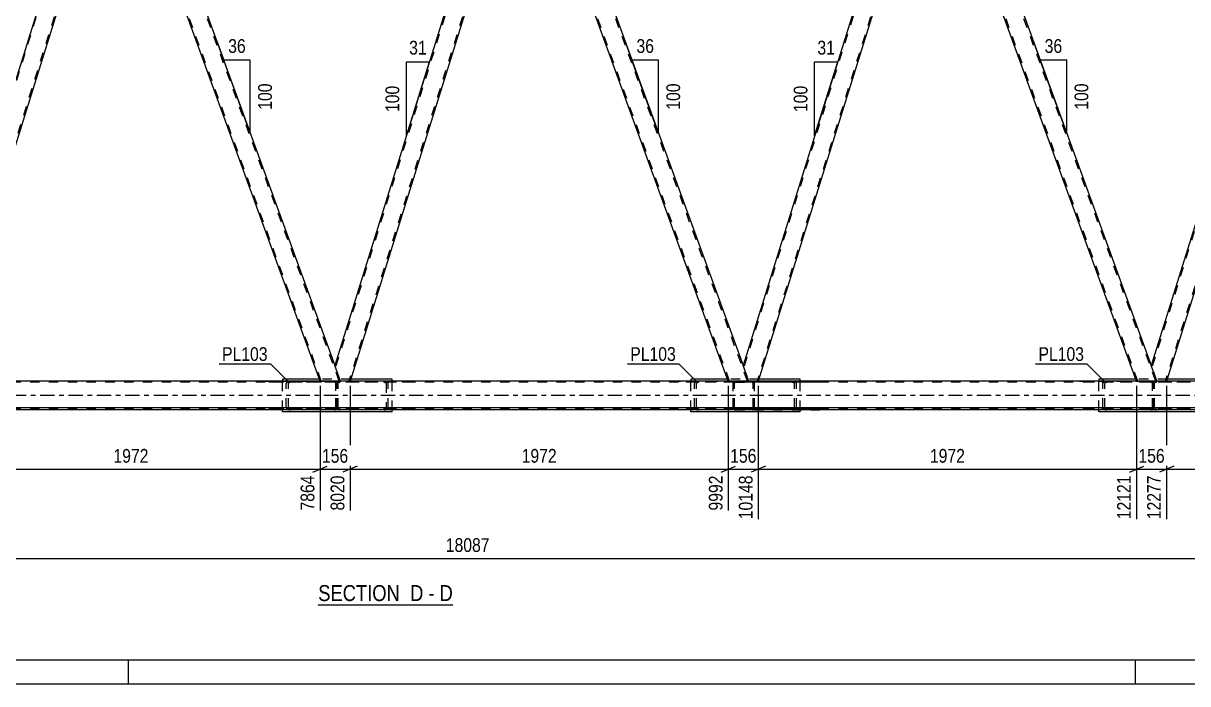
# Model space of a CAD drawing. Header units: millimetres. Extents: x -834 to 355, y -855 to -14.
# Drawn here: x -506.9 to -264, y -855.3 to -717.7 of the extents above; entities that cross this region are included whole.
import ezdxf

# ---------------------------------------------------------------- set-up
doc = ezdxf.new("R2010")
doc.units = ezdxf.units.MM
doc.linetypes.add('DXK_LINE_DOT2', pattern=[3.9198, 1.9599, -1.9599])
doc.linetypes.add('DXK_LINE_DOT3', pattern=[5.9187, 2.979, -0.9799, 0.9799, -0.9799])
doc.styles.add('Arial Narrow', font='ARIALN.TTF', dxfattribs={"height": 0.2})

# ---------------------------------------------------------------- blocks, each defined once
blk = doc.blocks.new('Unknown-570384938-1134')
at = {"color": 5, "linetype": 'Continuous'}
for p, q in [((-828.95, -850.33), (350.05, -850.33)), ((-484.95, -855.33), (-484.95, -850.33)), ((-274.95, -855.33), (-274.95, -850.33)), ((-833.95, -855.33), (355.05, -855.33))]:
    blk.add_line(p, q, dxfattribs=at)
blk = doc.blocks.new('Unknown-570384938-14 - 6664')
at = {"color": 6, "linetype": 'Continuous'}
blk.add_line((-445.37, -838.86), (-417.3, -838.86), dxfattribs=at)
at = {"color": 0, "linetype": 'Continuous'}
blk.add_wipeout([(-427.26, -838.11), (-427.26, -834.61), (-445.37, -834.61), (-445.37, -838.11)], dxfattribs=at)
at = {"color": 7, "linetype": 'Continuous', "style": 'Arial Narrow'}
blk.add_text('SECTION ', height=3.34, dxfattribs=at).set_placement((-445.37, -838.11))
at = {"color": 0, "linetype": 'Continuous'}
blk.add_wipeout([(-423.44, -838.11), (-423.44, -834.61), (-426.21, -834.61), (-426.21, -838.11)], dxfattribs=at)
at = {"color": 7, "linetype": 'Continuous', "style": 'Arial Narrow'}
blk.add_text('D', height=3.34, dxfattribs=at).set_placement((-426.21, -838.11))
at = {"color": 0, "linetype": 'Continuous'}
blk.add_wipeout([(-421.12, -838.11), (-421.12, -834.61), (-422.39, -834.61), (-422.39, -838.11)], dxfattribs=at)
at = {"color": 7, "linetype": 'Continuous', "style": 'Arial Narrow'}
blk.add_text('-', height=3.34, dxfattribs=at).set_placement((-422.39, -838.11))
at = {"color": 0, "linetype": 'Continuous'}
blk.add_wipeout([(-417.3, -838.11), (-417.3, -834.61), (-420.07, -834.61), (-420.07, -838.11)], dxfattribs=at)
at = {"color": 7, "linetype": 'Continuous', "style": 'Arial Narrow'}
blk.add_text('D', height=3.34, dxfattribs=at).set_placement((-420.07, -838.11))
blk = doc.blocks.new('Part-570384938-7051 - 6664')
at = {"color": 7, "linetype": 'DXK_LINE_DOT2'}
for p, q in [((-358.78, -792.55), (-358.82, -792.73)), ((-358.82, -797.77), (-358.82, -792.73)), ((-358.78, -792.54), (-358.78, -792.55)), ((-358.58, -792.73), (-358.56, -792.64)), ((-358.58, -797.77), (-358.58, -792.73)), ((-358.56, -792.64), (-358.51, -792.56)), ((-358.34, -792.25), (-358.52, -792.29)), ((-358.51, -792.56), (-358.43, -792.51)), ((-358.43, -792.51), (-358.34, -792.49)), ((-354.9, -792.25), (-358.34, -792.25)), ((-358.34, -792.49), (-354.9, -792.49)), ((-354.71, -792.29), (-354.9, -792.25)), ((-354.9, -792.49), (-354.81, -792.51)), ((-354.81, -792.51), (-354.73, -792.56)), ((-354.73, -792.56), (-354.68, -792.64)), ((-354.68, -792.64), (-354.66, -792.73)), ((-354.66, -797.77), (-354.66, -792.73)), ((-354.45, -792.55), (-354.45, -792.54)), ((-354.42, -792.73), (-354.45, -792.55)), ((-354.42, -797.77), (-354.42, -792.73)), ((-358.82, -797.77), (-358.82, -797.77)), ((-358.82, -797.77), (-358.78, -797.95)), ((-358.56, -797.86), (-358.58, -797.77)), ((-358.51, -797.94), (-358.56, -797.86)), ((-358.52, -798.21), (-358.34, -798.25)), ((-358.43, -797.99), (-358.51, -797.94)), ((-358.34, -798.01), (-358.43, -797.99)), ((-358.34, -798.01), (-354.9, -798.01)), ((-358.34, -798.25), (-354.9, -798.25)), ((-354.81, -797.99), (-354.9, -798.01)), ((-354.9, -798.25), (-354.71, -798.21)), ((-354.73, -797.94), (-354.81, -797.99)), ((-354.68, -797.86), (-354.73, -797.94)), ((-354.66, -797.77), (-354.68, -797.86)), ((-354.45, -797.95), (-354.42, -797.77)), ((-354.42, -797.77), (-354.42, -797.77))]:
    blk.add_line(p, q, dxfattribs=at)
for centre, start, end in [((-358.34, -792.73), 112.5, 157.5), ((-354.9, -792.73), 22.5, 67.5), ((-358.34, -797.77), 202.5, 247.5), ((-354.9, -797.77), 292.5, 337.5)]:
    blk.add_arc(centre, 0.48, start, end, dxfattribs=at)
blk = doc.blocks.new('Part-570384938-6758 - 6664')
at = {"color": 7, "linetype": 'DXK_LINE_DOT2'}
for p, q in [((-80.16, -792.49), (-759.54, -792.49)), ((-80.16, -798.01), (-759.54, -798.01))]:
    blk.add_line(p, q, dxfattribs=at)
at = {"color": 2, "linetype": 'Continuous'}
for p, q in [((-80.16, -792.25), (-755.54, -792.25)), ((-80.16, -798.25), (-755.54, -798.25))]:
    blk.add_line(p, q, dxfattribs=at)
at = {"color": 7, "linetype": 'DXK_LINE_DOT3'}
blk.add_line((-80.16, -795.25), (-759.54, -795.25), dxfattribs=at)
blk = doc.blocks.new('Part-570384938-6950 - 6664')
at = {"color": 2, "linetype": 'Continuous'}
for p, q in [((-274.86, -791.85), (-282.56, -791.85)), ((-282.56, -791.85), (-282.56, -792.25)), ((-259.7, -791.85), (-268.34, -791.85)), ((-259.7, -792.25), (-259.7, -791.85)), ((-282.56, -798.65), (-282.56, -798.25)), ((-259.7, -798.65), (-282.56, -798.65)), ((-259.7, -798.65), (-259.7, -798.25))]:
    blk.add_line(p, q, dxfattribs=at)
at = {"color": 7, "linetype": 'DXK_LINE_DOT2'}
for p, q in [((-282.56, -798.25), (-282.56, -792.25)), ((-268.34, -791.85), (-274.86, -791.85)), ((-259.7, -798.25), (-259.7, -792.25))]:
    blk.add_line(p, q, dxfattribs=at)
blk = doc.blocks.new('Part-570384938-6967 - 6664')
at = {"color": 2, "linetype": 'Continuous'}
for p, q in [((-405.21, -671.25), (-441.91, -789)), ((-403.89, -671.25), (-405.21, -671.25)), ((-403.89, -671.25), (-402.61, -674.76)), ((-402.34, -675.5), (-402.61, -674.76)), ((-402.34, -675.5), (-438.73, -792.25)), ((-440.73, -792.25), (-441.91, -789))]:
    blk.add_line(p, q, dxfattribs=at)
at = {"color": 7, "linetype": 'DXK_LINE_DOT2'}
for p, q in [((-404.96, -671.25), (-441.77, -789.37)), ((-402.34, -675.5), (-402.51, -675.04)), ((-402.48, -675.13), (-438.98, -792.25)), ((-438.73, -792.25), (-440.73, -792.25))]:
    blk.add_line(p, q, dxfattribs=at)
blk = doc.blocks.new('Part-570384938-6972 - 6664')
at = {"color": 2, "linetype": 'Continuous'}
for p, q in [((-489.02, -671.25), (-484.77, -671.25)), ((-484.77, -671.25), (-441.91, -789)), ((-444.98, -792.25), (-487.48, -675.5))]:
    blk.add_line(p, q, dxfattribs=at)
at = {"color": 7, "linetype": 'DXK_LINE_DOT2'}
for p, q in [((-487.48, -675.5), (-489.02, -671.25)), ((-444.73, -792.25), (-488.77, -671.25)), ((-488.77, -671.25), (-488.75, -671.25)), ((-440.98, -792.25), (-485.02, -671.25)), ((-440.73, -792.25), (-441.91, -789)), ((-444.98, -792.25), (-440.73, -792.25))]:
    blk.add_line(p, q, dxfattribs=at)
blk = doc.blocks.new('Part-570384938-6977 - 6664')
at = {"color": 2, "linetype": 'Continuous'}
for p, q in [((-490.34, -671.25), (-527.04, -789)), ((-490.34, -671.25), (-489.02, -671.25)), ((-489.02, -671.25), (-487.48, -675.5)), ((-487.48, -675.5), (-523.87, -792.25)), ((-525.86, -792.25), (-527.04, -789))]:
    blk.add_line(p, q, dxfattribs=at)
at = {"color": 7, "linetype": 'DXK_LINE_DOT2'}
for p, q in [((-526.91, -789.37), (-490.09, -671.25)), ((-487.61, -675.13), (-524.12, -792.25)), ((-523.87, -792.25), (-525.86, -792.25))]:
    blk.add_line(p, q, dxfattribs=at)
blk = doc.blocks.new('Part-570384938-6985 - 6664')
at = {"color": 7, "linetype": 'DXK_LINE_DOT2'}
for p, q in [((-354.42, -798.25), (-354.42, -792.25)), ((-340.75, -792.25), (-354.42, -792.25)), ((-340.75, -792.49), (-354.42, -792.49)), ((-346.18, -792.29), (-346.51, -792.25)), ((-346.51, -792.49), (-346.34, -792.51)), ((-346.11, -792.64), (-346.07, -792.73)), ((-346.07, -797.77), (-346.07, -792.73)), ((-345.64, -792.73), (-345.7, -792.55)), ((-345.64, -797.77), (-345.64, -792.73)), ((-340.75, -798.01), (-354.42, -798.01)), ((-354.42, -798.25), (-340.75, -798.25)), ((-346.34, -797.99), (-346.51, -798.01)), ((-346.51, -798.25), (-346.18, -798.22)), ((-346.07, -797.77), (-346.11, -797.86)), ((-345.7, -797.96), (-345.64, -797.77))]:
    blk.add_line(p, q, dxfattribs=at)
for centre, radius, start, end in [((-346.41, -792.91), 0.409, 41.9363, 80.4819), ((-346.31, -793.09), 0.817, 41.9363, 80.4819), ((-346.41, -797.59), 0.409, 279.5182, 318.0638), ((-346.31, -797.41), 0.817, 279.5182, 318.0638)]:
    blk.add_arc(centre, radius, start, end, dxfattribs=at)
blk = doc.blocks.new('Part-570384938-7001 - 6664')
at = {"color": 2, "linetype": 'Continuous'}
for p, q in [((-403.89, -671.25), (-399.63, -671.25)), ((-399.63, -671.25), (-356.78, -789)), ((-359.85, -792.25), (-402.34, -675.5))]:
    blk.add_line(p, q, dxfattribs=at)
at = {"color": 7, "linetype": 'DXK_LINE_DOT2'}
for p, q in [((-402.34, -675.5), (-403.89, -671.25)), ((-359.59, -792.25), (-403.63, -671.25)), ((-355.85, -792.25), (-399.89, -671.25)), ((-355.59, -792.25), (-356.78, -789)), ((-359.85, -792.25), (-355.59, -792.25))]:
    blk.add_line(p, q, dxfattribs=at)
blk = doc.blocks.new('Part-570384938-7011 - 6664')
at = {"color": 2, "linetype": 'Continuous'}
for p, q in [((-359.99, -791.85), (-367.69, -791.85)), ((-367.69, -791.85), (-367.69, -792.25)), ((-344.84, -791.85), (-353.47, -791.85)), ((-344.84, -792.25), (-344.84, -791.85)), ((-367.69, -798.65), (-367.69, -798.25)), ((-344.84, -798.65), (-367.69, -798.65)), ((-344.84, -798.65), (-344.84, -798.25))]:
    blk.add_line(p, q, dxfattribs=at)
at = {"color": 7, "linetype": 'DXK_LINE_DOT2'}
for p, q in [((-367.69, -798.25), (-367.69, -792.25)), ((-353.47, -791.85), (-359.99, -791.85)), ((-344.84, -798.25), (-344.84, -792.25))]:
    blk.add_line(p, q, dxfattribs=at)
blk = doc.blocks.new('Part-570384938-7019 - 6664')
at = {"color": 2, "linetype": 'Continuous'}
for p, q in [((-320.07, -671.25), (-356.78, -789)), ((-318.76, -671.25), (-320.07, -671.25)), ((-318.76, -671.25), (-317.48, -674.76)), ((-317.21, -675.5), (-317.48, -674.76)), ((-317.21, -675.5), (-353.6, -792.25)), ((-355.59, -792.25), (-356.78, -789))]:
    blk.add_line(p, q, dxfattribs=at)
at = {"color": 7, "linetype": 'DXK_LINE_DOT2'}
for p, q in [((-319.82, -671.25), (-356.64, -789.37)), ((-317.21, -675.5), (-317.38, -675.04)), ((-317.34, -675.13), (-353.85, -792.25)), ((-353.6, -792.25), (-355.59, -792.25))]:
    blk.add_line(p, q, dxfattribs=at)
blk = doc.blocks.new('Part-570384938-7072 - 6664')
at = {"color": 7, "linetype": 'DXK_LINE_DOT2'}
for p, q in [((-371.78, -792.25), (-358.82, -792.25)), ((-358.82, -792.49), (-371.78, -792.49)), ((-366.83, -792.55), (-366.89, -792.73)), ((-366.89, -797.77), (-366.89, -792.73)), ((-366.46, -792.73), (-366.42, -792.64)), ((-366.46, -797.77), (-366.46, -792.73)), ((-366.02, -792.25), (-366.35, -792.29)), ((-366.19, -792.51), (-366.02, -792.49)), ((-358.82, -798.25), (-358.82, -792.25)), ((-358.82, -798.01), (-371.78, -798.01)), ((-358.82, -798.25), (-371.78, -798.25)), ((-366.89, -797.77), (-366.83, -797.96)), ((-366.42, -797.86), (-366.46, -797.77)), ((-366.35, -798.22), (-366.02, -798.25)), ((-366.02, -798.01), (-366.19, -797.99))]:
    blk.add_line(p, q, dxfattribs=at)
for centre, radius, start, end in [((-366.22, -793.09), 0.817, 99.5182, 138.0638), ((-366.12, -792.91), 0.409, 99.5182, 138.0638), ((-366.22, -797.41), 0.817, 221.9363, 260.4819), ((-366.12, -797.59), 0.409, 221.9363, 260.4819)]:
    blk.add_arc(centre, radius, start, end, dxfattribs=at)
blk = doc.blocks.new('Part-570384938-7073 - 6664')
at = {"color": 7, "linetype": 'DXK_LINE_DOT2'}
for p, q in [((-441.62, -792.55), (-441.69, -792.73)), ((-441.69, -797.77), (-441.69, -792.73)), ((-441.25, -792.73), (-441.22, -792.64)), ((-441.25, -797.77), (-441.25, -792.73)), ((-440.81, -792.25), (-441.15, -792.29)), ((-440.98, -792.51), (-440.81, -792.49)), ((-425.88, -792.25), (-440.81, -792.25)), ((-425.88, -792.49), (-440.81, -792.49)), ((-431.31, -792.29), (-431.64, -792.25)), ((-431.64, -792.49), (-431.48, -792.51)), ((-431.24, -792.64), (-431.21, -792.73)), ((-431.21, -792.73), (-431.21, -797.77)), ((-430.77, -792.73), (-430.84, -792.55)), ((-430.77, -797.77), (-430.77, -792.73)), ((-441.69, -797.77), (-441.62, -797.96)), ((-441.22, -797.86), (-441.25, -797.77)), ((-441.15, -798.22), (-440.81, -798.25)), ((-440.81, -798.01), (-440.98, -797.99)), ((-425.88, -798.01), (-440.81, -798.01)), ((-425.88, -798.25), (-440.81, -798.25)), ((-431.48, -797.99), (-431.64, -798.01)), ((-431.64, -798.25), (-431.31, -798.22)), ((-431.21, -797.77), (-431.24, -797.86)), ((-430.84, -797.96), (-430.77, -797.77))]:
    blk.add_line(p, q, dxfattribs=at)
for centre, radius, start, end in [((-441.01, -793.09), 0.817, 99.5182, 138.0638), ((-440.91, -792.91), 0.409, 99.5182, 138.0638), ((-431.54, -792.91), 0.409, 41.9363, 80.4819), ((-431.44, -793.09), 0.817, 41.9363, 80.4819), ((-441.01, -797.41), 0.817, 221.9363, 260.4819), ((-440.91, -797.59), 0.409, 221.9363, 260.4819), ((-431.54, -797.59), 0.409, 279.5182, 318.0638), ((-431.44, -797.41), 0.817, 279.5182, 318.0638)]:
    blk.add_arc(centre, radius, start, end, dxfattribs=at)
blk = doc.blocks.new('Part-570384938-7074 - 6664')
at = {"color": 7, "linetype": 'DXK_LINE_DOT2'}
for p, q in [((-286.65, -792.25), (-271.71, -792.25)), ((-271.71, -792.49), (-286.65, -792.49)), ((-281.69, -792.55), (-281.76, -792.73)), ((-281.76, -797.77), (-281.76, -792.73)), ((-281.32, -792.73), (-281.29, -792.64)), ((-281.32, -797.77), (-281.32, -792.73)), ((-280.89, -792.25), (-281.22, -792.29)), ((-281.05, -792.51), (-280.89, -792.49)), ((-271.71, -792.25), (-271.42, -792.28)), ((-271.71, -792.49), (-271.55, -792.51)), ((-271.55, -792.51), (-271.41, -792.56)), ((-271.42, -798.22), (-271.42, -792.28)), ((-271.4, -792.29), (-271.42, -792.28)), ((-271.41, -797.94), (-271.41, -792.56)), ((-271.41, -792.56), (-271.37, -792.64)), ((-271.26, -792.39), (-271.4, -792.29)), ((-271.37, -792.64), (-271.35, -792.73)), ((-271.35, -797.77), (-271.35, -792.73)), ((-271.16, -792.55), (-271.26, -792.39)), ((-271.13, -792.73), (-271.16, -792.55)), ((-271.13, -797.77), (-271.13, -792.73)), ((-271.71, -798.01), (-286.65, -798.01)), ((-271.71, -798.25), (-286.65, -798.25)), ((-281.76, -797.77), (-281.69, -797.96)), ((-281.29, -797.86), (-281.32, -797.77)), ((-281.22, -798.22), (-280.89, -798.25)), ((-280.89, -798.01), (-281.05, -797.99)), ((-271.55, -797.99), (-271.71, -798.01)), ((-271.71, -798.25), (-271.42, -798.22)), ((-271.41, -797.94), (-271.55, -797.99)), ((-271.42, -798.22), (-271.4, -798.22)), ((-271.37, -797.86), (-271.41, -797.94)), ((-271.4, -798.22), (-271.26, -798.11)), ((-271.35, -797.77), (-271.37, -797.86)), ((-271.26, -798.11), (-271.16, -797.96)), ((-271.16, -797.96), (-271.13, -797.77))]:
    blk.add_line(p, q, dxfattribs=at)
for centre, radius, start, end in [((-281.09, -793.09), 0.817, 99.5182, 138.0638), ((-280.99, -792.91), 0.409, 99.5182, 138.0638), ((-281.09, -797.41), 0.817, 221.9363, 260.4819), ((-280.99, -797.59), 0.409, 221.9363, 260.4819)]:
    blk.add_arc(centre, radius, start, end, dxfattribs=at)
blk = doc.blocks.new('Part-570384938-7075 - 6664')
at = {"color": 7, "linetype": 'DXK_LINE_DOT2'}
for p, q in [((-271.35, -792.55), (-271.42, -792.73)), ((-271.42, -797.77), (-271.42, -792.73)), ((-270.98, -792.73), (-270.95, -792.64)), ((-270.98, -797.77), (-270.98, -792.73)), ((-270.55, -792.25), (-270.88, -792.29)), ((-270.71, -792.51), (-270.55, -792.49)), ((-255.61, -792.25), (-270.55, -792.25)), ((-255.61, -792.49), (-270.55, -792.49)), ((-261.04, -792.29), (-261.38, -792.25)), ((-261.38, -792.49), (-261.21, -792.51)), ((-260.97, -792.64), (-260.94, -792.73)), ((-260.94, -792.73), (-260.94, -797.77)), ((-260.5, -792.73), (-260.57, -792.55)), ((-260.5, -797.77), (-260.5, -792.73)), ((-271.42, -797.77), (-271.35, -797.96)), ((-270.95, -797.86), (-270.98, -797.77)), ((-270.88, -798.22), (-270.55, -798.25)), ((-270.55, -798.01), (-270.71, -797.99)), ((-255.61, -798.01), (-270.55, -798.01)), ((-255.61, -798.25), (-270.55, -798.25)), ((-261.21, -797.99), (-261.38, -798.01)), ((-261.38, -798.25), (-261.04, -798.22)), ((-260.94, -797.77), (-260.97, -797.86)), ((-260.57, -797.96), (-260.5, -797.77))]:
    blk.add_line(p, q, dxfattribs=at)
for centre, radius, start, end in [((-270.75, -793.09), 0.817, 99.5182, 138.0638), ((-270.65, -792.91), 0.409, 99.5182, 138.0638), ((-261.28, -792.91), 0.409, 41.9363, 80.4819), ((-261.18, -793.09), 0.817, 41.9363, 80.4819), ((-270.75, -797.41), 0.817, 221.9363, 260.4819), ((-270.65, -797.59), 0.409, 221.9363, 260.4819), ((-261.28, -797.59), 0.409, 279.5182, 318.0638), ((-261.18, -797.41), 0.817, 279.5182, 318.0638)]:
    blk.add_arc(centre, radius, start, end, dxfattribs=at)
blk = doc.blocks.new('Part-570384938-7167 - 6664')
at = {"color": 7, "linetype": 'DXK_LINE_DOT2'}
for p, q in [((-456.92, -792.25), (-441.98, -792.25)), ((-441.98, -792.49), (-456.92, -792.49)), ((-451.96, -792.55), (-452.03, -792.73)), ((-452.03, -797.77), (-452.03, -792.73)), ((-451.59, -792.73), (-451.56, -792.64)), ((-451.59, -797.77), (-451.59, -792.73)), ((-451.15, -792.25), (-451.49, -792.29)), ((-451.32, -792.51), (-451.15, -792.49)), ((-441.98, -792.25), (-441.69, -792.28)), ((-441.98, -792.49), (-441.82, -792.51)), ((-441.82, -792.51), (-441.67, -792.56)), ((-441.69, -798.22), (-441.69, -792.28)), ((-441.67, -792.29), (-441.69, -792.28)), ((-441.53, -792.39), (-441.67, -792.29)), ((-441.67, -797.94), (-441.67, -792.56)), ((-441.67, -792.56), (-441.63, -792.64)), ((-441.63, -792.64), (-441.62, -792.73)), ((-441.62, -797.77), (-441.62, -792.73)), ((-441.43, -792.55), (-441.53, -792.39)), ((-441.4, -792.73), (-441.43, -792.55)), ((-441.4, -797.77), (-441.4, -792.73)), ((-441.98, -798.01), (-456.92, -798.01)), ((-441.98, -798.25), (-456.92, -798.25)), ((-452.03, -797.77), (-451.96, -797.96)), ((-451.56, -797.86), (-451.59, -797.77)), ((-451.49, -798.22), (-451.15, -798.25)), ((-451.15, -798.01), (-451.32, -797.99)), ((-441.82, -797.99), (-441.98, -798.01)), ((-441.98, -798.25), (-441.69, -798.22)), ((-441.67, -797.94), (-441.82, -797.99)), ((-441.69, -798.22), (-441.67, -798.22)), ((-441.63, -797.86), (-441.67, -797.94)), ((-441.67, -798.22), (-441.53, -798.11)), ((-441.62, -797.77), (-441.63, -797.86)), ((-441.53, -798.11), (-441.43, -797.96)), ((-441.43, -797.96), (-441.4, -797.77))]:
    blk.add_line(p, q, dxfattribs=at)
for centre, radius, start, end in [((-451.35, -793.09), 0.817, 99.5182, 138.0638), ((-451.25, -792.91), 0.409, 99.5182, 138.0638), ((-451.35, -797.41), 0.817, 221.9363, 260.4819), ((-451.25, -797.59), 0.409, 221.9363, 260.4819)]:
    blk.add_arc(centre, radius, start, end, dxfattribs=at)
blk = doc.blocks.new('Part-570384938-7178 - 6664')
at = {"color": 2, "linetype": 'Continuous'}
for p, q in [((-445.13, -791.85), (-452.83, -791.85)), ((-452.83, -791.85), (-452.83, -792.25)), ((-429.97, -791.85), (-438.61, -791.85)), ((-429.97, -792.25), (-429.97, -791.85)), ((-452.83, -798.65), (-452.83, -798.25)), ((-429.97, -798.65), (-452.83, -798.65)), ((-429.97, -798.65), (-429.97, -798.25))]:
    blk.add_line(p, q, dxfattribs=at)
at = {"color": 7, "linetype": 'DXK_LINE_DOT2'}
for p, q in [((-452.83, -798.25), (-452.83, -792.25)), ((-438.61, -791.85), (-445.13, -791.85)), ((-429.97, -798.25), (-429.97, -792.25))]:
    blk.add_line(p, q, dxfattribs=at)
blk = doc.blocks.new('Part-570384938-7239 - 6664')
at = {"color": 2, "linetype": 'Continuous'}
for p, q in [((-318.76, -671.25), (-314.5, -671.25)), ((-314.5, -671.25), (-271.64, -789)), ((-274.72, -792.25), (-317.21, -675.5))]:
    blk.add_line(p, q, dxfattribs=at)
at = {"color": 7, "linetype": 'DXK_LINE_DOT2'}
for p, q in [((-317.21, -675.5), (-318.76, -671.25)), ((-274.46, -792.25), (-318.5, -671.25)), ((-270.71, -792.25), (-314.75, -671.25)), ((-270.46, -792.25), (-271.64, -789)), ((-274.72, -792.25), (-270.46, -792.25))]:
    blk.add_line(p, q, dxfattribs=at)
blk = doc.blocks.new('Part-570384938-7273 - 6664')
at = {"color": 2, "linetype": 'Continuous'}
for p, q in [((-234.94, -671.25), (-271.64, -789)), ((-233.62, -671.25), (-234.94, -671.25)), ((-233.62, -671.25), (-232.35, -674.76)), ((-232.07, -675.5), (-232.35, -674.76)), ((-232.07, -675.5), (-268.46, -792.25)), ((-270.46, -792.25), (-271.64, -789))]:
    blk.add_line(p, q, dxfattribs=at)
at = {"color": 7, "linetype": 'DXK_LINE_DOT2'}
for p, q in [((-234.69, -671.25), (-271.51, -789.37)), ((-232.07, -675.5), (-232.24, -675.04)), ((-232.21, -675.13), (-268.72, -792.25)), ((-268.46, -792.25), (-270.46, -792.25))]:
    blk.add_line(p, q, dxfattribs=at)
blk = doc.blocks.new('StraightDimension-570384938-8050 - 6664')
at = {"color": 7, "linetype": 'Continuous'}
blk.add_line((-734.86, -797.73), (-202.29, -797.73), dxfattribs=at)
blk = doc.blocks.new('AngleDimension-570384938-53477 - 6664')
at = {"color": 7, "linetype": 'Continuous'}
for p, q in [((-341.86, -725.67), (-337.04, -725.67)), ((-341.86, -741.14), (-337.04, -725.67)), ((-341.86, -741.14), (-341.86, -725.67)), ((-336.79, -724.87), (-337.04, -725.67))]:
    blk.add_line(p, q, dxfattribs=at)
at = {"color": 0}
for points in [[(-337.02, -724.77), (-337.02, -720.57), (-341.87, -720.57), (-341.87, -724.77)], [(-342.76, -730.06), (-346.96, -730.06), (-346.96, -736.75), (-342.76, -736.75)]]:
    blk.add_wipeout(points, dxfattribs=at)
at = {"color": 3, "style": 'Arial Narrow'}
blk.add_text('31', height=2.863, dxfattribs=at).set_placement((-341.27, -724.17))
blk.add_text('100', height=2.863, rotation=90.0002, dxfattribs=at).set_placement((-343.36, -736.15))
blk = doc.blocks.new('AngleDimension-570384938-53359 - 6664')
at = {"color": 7, "linetype": 'Continuous'}
for p, q in [((-466.61, -721.14), (-465.09, -725.32)), ((-459.55, -725.32), (-465.09, -725.32)), ((-459.55, -740.54), (-465.09, -725.32)), ((-459.55, -740.54), (-459.55, -725.32))]:
    blk.add_line(p, q, dxfattribs=at)
at = {"color": 0}
for points in [[(-459.89, -724.42), (-459.89, -720.22), (-464.75, -720.22), (-464.75, -724.42)], [(-454.45, -729.59), (-458.65, -729.59), (-458.65, -736.27), (-454.45, -736.27)]]:
    blk.add_wipeout(points, dxfattribs=at)
at = {"color": 3, "style": 'Arial Narrow'}
blk.add_text('36', height=2.863, dxfattribs=at).set_placement((-464.15, -723.82))
blk.add_text('100', height=2.863, rotation=90.0002, dxfattribs=at).set_placement((-455.05, -735.67))
blk = doc.blocks.new('StraightDimension-570384938-56391 - 6664')
at = {"color": 7, "linetype": 'Continuous'}
blk.add_line((-760.34, -829.21), (-68.06, -829.21), dxfattribs=at)
at = {"color": 0}
blk.add_wipeout([(-409.03, -828.46), (-409.03, -824.26), (-419.37, -824.26), (-419.37, -828.46)], dxfattribs=at)
at = {"color": 3, "style": 'Arial Narrow'}
blk.add_text('18087', height=2.863, dxfattribs=at).set_placement((-418.77, -827.86))
blk = doc.blocks.new('StraightDimension-570384938-58141 - 6664')
at = {"color": 7, "linetype": 'Continuous'}
for p, q in [((-359.85, -793.25), (-359.85, -819.23)), ((-353.6, -793.25), (-353.6, -821.05)), ((-361.35, -811.21), (-358.35, -810.01)), ((-359.85, -810.61), (-353.6, -810.61)), ((-352.1, -810.01), (-355.1, -811.21))]:
    blk.add_line(p, q, dxfattribs=at)
at = {"color": 0}
blk.add_wipeout([(-353.38, -809.86), (-353.38, -805.66), (-360.07, -805.66), (-360.07, -809.86)], dxfattribs=at)
at = {"color": 0, "linetype": 'Continuous'}
blk.add_wipeout([(-354.2, -811.31), (-358.4, -811.31), (-358.4, -821.65), (-354.2, -821.65)], dxfattribs=at)
at = {"color": 3, "style": 'Arial Narrow'}
blk.add_text('156', height=2.863, dxfattribs=at).set_placement((-359.47, -809.26))
at = {"color": 3, "linetype": 'Continuous', "style": 'Arial Narrow'}
blk.add_text('10148', height=2.863, rotation=90.0002, dxfattribs=at).set_placement((-354.8, -821.05))
blk = doc.blocks.new('AngleDimension-570384938-53375 - 6664')
at = {"color": 7, "linetype": 'Continuous'}
for p, q in [((-381.48, -721.14), (-379.95, -725.32)), ((-374.41, -725.32), (-379.95, -725.32)), ((-374.41, -740.54), (-379.95, -725.32)), ((-374.41, -740.54), (-374.41, -725.32))]:
    blk.add_line(p, q, dxfattribs=at)
at = {"color": 0}
for points in [[(-374.76, -724.42), (-374.76, -720.22), (-379.61, -720.22), (-379.61, -724.42)], [(-369.31, -729.59), (-373.51, -729.59), (-373.51, -736.27), (-369.31, -736.27)]]:
    blk.add_wipeout(points, dxfattribs=at)
at = {"color": 3, "style": 'Arial Narrow'}
blk.add_text('36', height=2.863, dxfattribs=at).set_placement((-379.01, -723.82))
blk.add_text('100', height=2.863, rotation=90.0002, dxfattribs=at).set_placement((-369.91, -735.67))
blk = doc.blocks.new('AngleDimension-570384938-53391 - 6664')
at = {"color": 7, "linetype": 'Continuous'}
for p, q in [((-296.34, -721.14), (-294.82, -725.32)), ((-289.28, -725.32), (-294.82, -725.32)), ((-289.28, -740.54), (-294.82, -725.32)), ((-289.28, -740.54), (-289.28, -725.32))]:
    blk.add_line(p, q, dxfattribs=at)
at = {"color": 0}
for points in [[(-289.62, -724.42), (-289.62, -720.22), (-294.48, -720.22), (-294.48, -724.42)], [(-284.18, -729.59), (-288.38, -729.59), (-288.38, -736.27), (-284.18, -736.27)]]:
    blk.add_wipeout(points, dxfattribs=at)
at = {"color": 3, "style": 'Arial Narrow'}
blk.add_text('36', height=2.863, dxfattribs=at).set_placement((-293.88, -723.82))
blk.add_text('100', height=2.863, rotation=90.0002, dxfattribs=at).set_placement((-284.78, -735.67))
blk = doc.blocks.new('AngleDimension-570384938-53491 - 6664')
at = {"color": 7, "linetype": 'Continuous'}
for p, q in [((-426.99, -725.67), (-422.17, -725.67)), ((-426.99, -741.14), (-422.17, -725.67)), ((-426.99, -741.14), (-426.99, -725.67)), ((-421.92, -724.87), (-422.17, -725.67))]:
    blk.add_line(p, q, dxfattribs=at)
at = {"color": 0}
for points in [[(-422.15, -724.77), (-422.15, -720.57), (-427.01, -720.57), (-427.01, -724.77)], [(-427.89, -730.06), (-432.09, -730.06), (-432.09, -736.75), (-427.89, -736.75)]]:
    blk.add_wipeout(points, dxfattribs=at)
at = {"color": 3, "style": 'Arial Narrow'}
blk.add_text('31', height=2.863, dxfattribs=at).set_placement((-426.41, -724.17))
blk.add_text('100', height=2.863, rotation=90.0002, dxfattribs=at).set_placement((-428.49, -736.15))
blk = doc.blocks.new('StraightDimension-570384938-58138 - 6664')
at = {"color": 7, "linetype": 'Continuous'}
for p, q in [((-268.46, -793.25), (-268.46, -821.05)), ((-189.58, -793.25), (-189.58, -821.05)), ((-266.96, -810.01), (-269.96, -811.21)), ((-268.46, -810.61), (-189.58, -810.61)), ((-191.08, -811.21), (-188.08, -810.01))]:
    blk.add_line(p, q, dxfattribs=at)
at = {"color": 0}
blk.add_wipeout([(-224.77, -809.86), (-224.77, -805.66), (-233.28, -805.66), (-233.28, -809.86)], dxfattribs=at)
at = {"color": 0, "linetype": 'Continuous'}
blk.add_wipeout([(-190.18, -811.31), (-194.38, -811.31), (-194.38, -821.65), (-190.18, -821.65)], dxfattribs=at)
at = {"color": 3, "style": 'Arial Narrow'}
blk.add_text('1972', height=2.863, dxfattribs=at).set_placement((-232.68, -809.26))
at = {"color": 3, "linetype": 'Continuous', "style": 'Arial Narrow'}
blk.add_text('14249', height=2.863, rotation=90.0002, dxfattribs=at).set_placement((-190.78, -821.05))
blk = doc.blocks.new('StraightDimension-570384938-58139 - 6664')
at = {"color": 7, "linetype": 'Continuous'}
for p, q in [((-274.72, -793.25), (-274.72, -821.05)), ((-268.46, -793.25), (-268.46, -821.05)), ((-276.22, -811.21), (-273.22, -810.01)), ((-274.72, -810.61), (-268.46, -810.61)), ((-266.96, -810.01), (-269.96, -811.21))]:
    blk.add_line(p, q, dxfattribs=at)
at = {"color": 0}
blk.add_wipeout([(-268.25, -809.86), (-268.25, -805.66), (-274.93, -805.66), (-274.93, -809.86)], dxfattribs=at)
at = {"color": 0, "linetype": 'Continuous'}
blk.add_wipeout([(-269.07, -811.31), (-273.27, -811.31), (-273.27, -821.65), (-269.07, -821.65)], dxfattribs=at)
at = {"color": 3, "style": 'Arial Narrow'}
blk.add_text('156', height=2.863, dxfattribs=at).set_placement((-274.33, -809.26))
at = {"color": 3, "linetype": 'Continuous', "style": 'Arial Narrow'}
blk.add_text('12277', height=2.863, rotation=90.0002, dxfattribs=at).set_placement((-269.66, -821.05))
blk = doc.blocks.new('StraightDimension-570384938-58140 - 6664')
at = {"color": 7, "linetype": 'Continuous'}
for p, q in [((-353.6, -793.25), (-353.6, -821.05)), ((-274.72, -793.25), (-274.72, -821.05)), ((-352.1, -810.01), (-355.1, -811.21)), ((-353.6, -810.61), (-274.72, -810.61)), ((-276.22, -811.21), (-273.22, -810.01))]:
    blk.add_line(p, q, dxfattribs=at)
at = {"color": 0}
blk.add_wipeout([(-309.9, -809.86), (-309.9, -805.66), (-318.41, -805.66), (-318.41, -809.86)], dxfattribs=at)
at = {"color": 0, "linetype": 'Continuous'}
blk.add_wipeout([(-275.32, -811.31), (-279.52, -811.31), (-279.52, -821.65), (-275.32, -821.65)], dxfattribs=at)
at = {"color": 3, "style": 'Arial Narrow'}
blk.add_text('1972', height=2.863, dxfattribs=at).set_placement((-317.81, -809.26))
at = {"color": 3, "linetype": 'Continuous', "style": 'Arial Narrow'}
blk.add_text('12121', height=2.863, rotation=90.0002, dxfattribs=at).set_placement((-275.92, -821.05))
blk = doc.blocks.new('StraightDimension-570384938-58142 - 6664')
at = {"color": 7, "linetype": 'Continuous'}
for p, q in [((-438.73, -793.25), (-438.73, -819.23)), ((-359.85, -793.25), (-359.85, -819.23)), ((-437.23, -810.01), (-440.23, -811.21)), ((-438.73, -810.61), (-359.85, -810.61)), ((-361.35, -811.21), (-358.35, -810.01))]:
    blk.add_line(p, q, dxfattribs=at)
at = {"color": 0}
blk.add_wipeout([(-395.04, -809.86), (-395.04, -805.66), (-403.55, -805.66), (-403.55, -809.86)], dxfattribs=at)
at = {"color": 0, "linetype": 'Continuous'}
blk.add_wipeout([(-360.45, -811.31), (-364.65, -811.31), (-364.65, -819.83), (-360.45, -819.83)], dxfattribs=at)
at = {"color": 3, "style": 'Arial Narrow'}
blk.add_text('1972', height=2.863, dxfattribs=at).set_placement((-402.95, -809.26))
at = {"color": 3, "linetype": 'Continuous', "style": 'Arial Narrow'}
blk.add_text('9992', height=2.863, rotation=90.0002, dxfattribs=at).set_placement((-361.05, -819.23))
blk = doc.blocks.new('StraightDimension-570384938-58143 - 6664')
at = {"color": 7, "linetype": 'Continuous'}
for p, q in [((-444.98, -793.25), (-444.98, -819.23)), ((-438.73, -793.25), (-438.73, -819.23)), ((-446.48, -811.21), (-443.48, -810.01)), ((-444.98, -810.61), (-438.73, -810.61)), ((-437.23, -810.01), (-440.23, -811.21))]:
    blk.add_line(p, q, dxfattribs=at)
at = {"color": 0}
blk.add_wipeout([(-438.52, -809.86), (-438.52, -805.66), (-445.2, -805.66), (-445.2, -809.86)], dxfattribs=at)
at = {"color": 0, "linetype": 'Continuous'}
blk.add_wipeout([(-439.33, -811.31), (-443.53, -811.31), (-443.53, -819.83), (-439.33, -819.83)], dxfattribs=at)
at = {"color": 3, "style": 'Arial Narrow'}
blk.add_text('156', height=2.863, dxfattribs=at).set_placement((-444.6, -809.26))
at = {"color": 3, "linetype": 'Continuous', "style": 'Arial Narrow'}
blk.add_text('8020', height=2.863, rotation=90.0002, dxfattribs=at).set_placement((-439.93, -819.23))
blk = doc.blocks.new('StraightDimension-570384938-58144 - 6664')
at = {"color": 7, "linetype": 'Continuous'}
for p, q in [((-523.87, -793.25), (-523.87, -819.23)), ((-444.98, -793.25), (-444.98, -819.23)), ((-522.37, -810.01), (-525.37, -811.21)), ((-523.87, -810.61), (-444.98, -810.61)), ((-446.48, -811.21), (-443.48, -810.01))]:
    blk.add_line(p, q, dxfattribs=at)
at = {"color": 0}
blk.add_wipeout([(-480.17, -809.86), (-480.17, -805.66), (-488.68, -805.66), (-488.68, -809.86)], dxfattribs=at)
at = {"color": 0, "linetype": 'Continuous'}
blk.add_wipeout([(-445.58, -811.31), (-449.78, -811.31), (-449.78, -819.83), (-445.58, -819.83)], dxfattribs=at)
at = {"color": 3, "style": 'Arial Narrow'}
blk.add_text('1972', height=2.863, dxfattribs=at).set_placement((-488.08, -809.26))
at = {"color": 3, "linetype": 'Continuous', "style": 'Arial Narrow'}
blk.add_text('7864', height=2.863, rotation=90.0002, dxfattribs=at).set_placement((-446.18, -819.23))
blk = doc.blocks.new('Mark-570384938-6946 - 6664')
at = {"color": 0}
blk.add_wipeout([(-285.66, -788.04), (-285.66, -785.04), (-295.17, -785.04), (-295.17, -788.04)], dxfattribs=at)
blk.add_wipeout([(-285.66, -788.04), (-285.66, -785.04), (-295.17, -785.04), (-295.17, -788.04)], dxfattribs=at)
at = {"color": 30, "linetype": 'Continuous'}
for p in [(-295.77, -788.64), (-281.53, -792.17)]:
    blk.add_line(p, (-285.06, -788.64), dxfattribs=at)
at = {"color": 3, "style": 'Arial Narrow'}
blk.add_text('PL103', height=2.863, dxfattribs=at).set_placement((-295.17, -788.04))
blk = doc.blocks.new('Mark-570384938-7007 - 6664')
at = {"color": 0}
blk.add_wipeout([(-370.8, -788.04), (-370.8, -785.04), (-380.3, -785.04), (-380.3, -788.04)], dxfattribs=at)
blk.add_wipeout([(-370.8, -788.04), (-370.8, -785.04), (-380.3, -785.04), (-380.3, -788.04)], dxfattribs=at)
at = {"color": 30, "linetype": 'Continuous'}
for p in [(-380.9, -788.64), (-366.66, -792.17)]:
    blk.add_line(p, (-370.2, -788.64), dxfattribs=at)
at = {"color": 3, "style": 'Arial Narrow'}
blk.add_text('PL103', height=2.863, dxfattribs=at).set_placement((-380.3, -788.04))
blk = doc.blocks.new('Mark-570384938-7174 - 6664')
at = {"color": 0}
blk.add_wipeout([(-455.93, -788.04), (-455.93, -785.04), (-465.43, -785.04), (-465.43, -788.04)], dxfattribs=at)
blk.add_wipeout([(-455.93, -788.04), (-455.93, -785.04), (-465.43, -785.04), (-465.43, -788.04)], dxfattribs=at)
at = {"color": 30, "linetype": 'Continuous'}
for p in [(-466.03, -788.64), (-451.8, -792.17)]:
    blk.add_line(p, (-455.33, -788.64), dxfattribs=at)
at = {"color": 3, "style": 'Arial Narrow'}
blk.add_text('PL103', height=2.863, dxfattribs=at).set_placement((-465.43, -788.04))

msp = doc.modelspace()

# ---------------------------------------------------------------- block references
for name in ['Unknown-570384938-1134', 'Part-570384938-6977 - 6664', 'Part-570384938-6972 - 6664', 'Part-570384938-6967 - 6664', 'Part-570384938-7001 - 6664', 'Part-570384938-7019 - 6664', 'Part-570384938-7239 - 6664', 'Part-570384938-7273 - 6664', 'Part-570384938-6758 - 6664', 'Part-570384938-7167 - 6664', 'Part-570384938-7178 - 6664', 'Part-570384938-7073 - 6664', 'Part-570384938-7072 - 6664', 'Part-570384938-7011 - 6664', 'Part-570384938-7051 - 6664', 'Part-570384938-6985 - 6664', 'Part-570384938-7074 - 6664', 'Part-570384938-6950 - 6664', 'Part-570384938-7075 - 6664']:
    msp.add_blockref(name, (0, 0))

# ---------------------------------------------------------------- next in the draw order: block references
for name in ['AngleDimension-570384938-53359 - 6664', 'AngleDimension-570384938-53491 - 6664', 'AngleDimension-570384938-53375 - 6664', 'AngleDimension-570384938-53477 - 6664', 'AngleDimension-570384938-53391 - 6664', 'StraightDimension-570384938-8050 - 6664', 'Unknown-570384938-14 - 6664']:
    msp.add_blockref(name, (0, 0))

# ---------------------------------------------------------------- next in the draw order: block references
msp.add_blockref('StraightDimension-570384938-56391 - 6664', (0, 0))

# ---------------------------------------------------------------- next in the draw order: block references
for name in ['StraightDimension-570384938-58141 - 6664', 'StraightDimension-570384938-58138 - 6664']:
    msp.add_blockref(name, (0, 0))

# ---------------------------------------------------------------- next in the draw order: block references
for name in ['StraightDimension-570384938-58142 - 6664', 'StraightDimension-570384938-58139 - 6664']:
    msp.add_blockref(name, (0, 0))

# ---------------------------------------------------------------- next in the draw order: block references
for name in ['Mark-570384938-7007 - 6664', 'StraightDimension-570384938-58143 - 6664', 'StraightDimension-570384938-58140 - 6664']:
    msp.add_blockref(name, (0, 0))

# ---------------------------------------------------------------- next in the draw order: block references
for name in ['Mark-570384938-6946 - 6664', 'StraightDimension-570384938-58144 - 6664']:
    msp.add_blockref(name, (0, 0))

# ---------------------------------------------------------------- next in the draw order: block references
msp.add_blockref('Mark-570384938-7174 - 6664', (0, 0))

doc.saveas('drawing.dxf')
